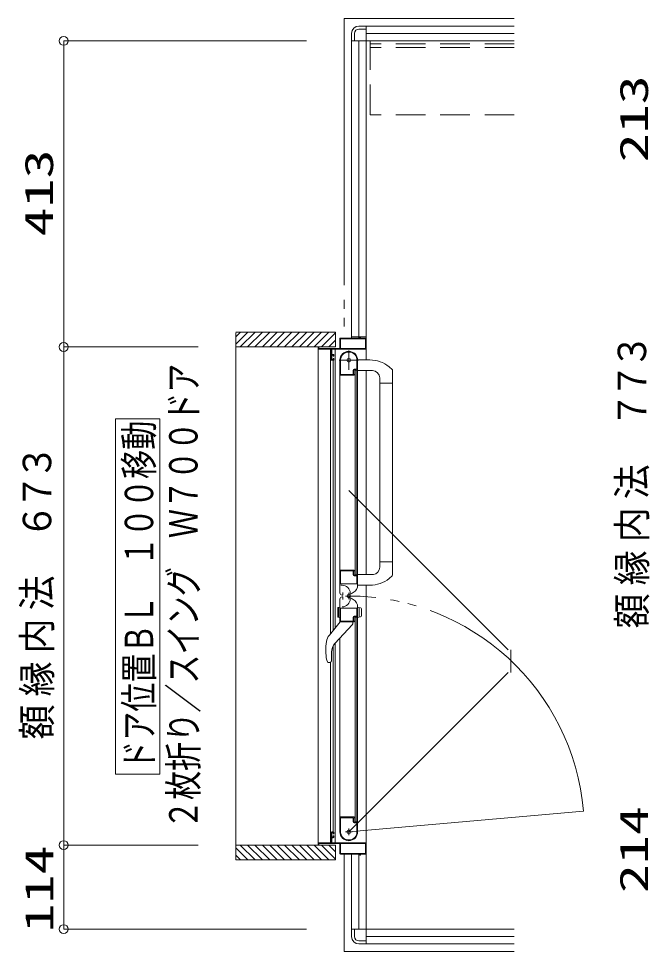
# Model space of a CAD drawing. Units: millimetres on the paper. Extents: x -305 to 305, y -152 to 152.
# Drawn here: x -140.9 to -98.3, y 23.6 to 86.6 of the extents above; entities that cross this region are included whole.
import ezdxf
from ezdxf.enums import TextEntityAlignment as Align

# ---------------------------------------------------------------- set-up
doc = ezdxf.new("R2010")
doc.units = ezdxf.units.MM
for name, pattern in [('DASHED2', [3, 2, -1]), ('LONG_CHAIN', [21, 18, -1, 1, -1]), ('LONG_DOUBLE_CHAIN', [21.8, 18, -1, 0.6, -0.6, 0.6, -1])]:
    doc.linetypes.add(name, pattern=pattern)
doc.layers.add('0-0_0', color=7, linetype='Continuous', lineweight=9)
doc.layers.add('0-1_VIEW0001', color=7, linetype='Continuous', lineweight=9)
doc.styles.add('ＭＳ ゴシック', font='')
doc.styles.get('ＭＳ ゴシック').set_extended_font_data('MS Gothic')

# ---------------------------------------------------------------- blocks, each defined once
blk = doc.blocks.new('_ORIGIN')
at = {"layer": '0-0_0'}
blk.add_line((0, 0), (-1, 0), dxfattribs=at)
blk.add_circle((0, 0), 0.5, dxfattribs=at)

msp = doc.modelspace()

# ---------------------------------------------------------------- linework, layer by layer
at = {"layer": '0-1_VIEW0001', "linetype": 'LONG_DOUBLE_CHAIN'}
for p, q in [((-118.934, 86.573), (-118.934, 64.998)), ((-107.434, 86.573), (-118.934, 86.573)), ((-118.619, 54.695), (-107.859, 43.934)), ((-107.659, 43.934), (-107.659, 42.408)), ((-118.619, 31.648), (-107.859, 42.408)), ((-102.755, 33.036), (-118.619, 31.648)), ((-118.934, 30.148), (-118.934, 23.573)), ((-107.434, 23.573), (-118.934, 23.573))]:
    msp.add_line(p, q, dxfattribs=at)
at = {"layer": '0-1_VIEW0001'}
for p, q in [((-117.434, 86.073), (-117.934, 86.073)), ((-117.934, 85.873), (-117.434, 85.873)), ((-117.434, 86.073), (-107.434, 86.073)), ((-117.434, 64.948), (-117.434, 86.073)), ((-107.434, 86.073), (-117.434, 86.073)), ((-117.434, 86.073), (-117.434, 85.673)), ((-121.474, 85.073), (-137.882, 85.073)), ((-118.434, 85.073), (-118.434, 85.573)), ((-118.434, 64.998), (-118.434, 85.073)), ((-118.434, 85.073), (-107.434, 85.073)), ((-118.434, 85.073), (-118.434, 64.998)), ((-118.034, 85.073), (-118.434, 85.073)), ((-118.234, 85.073), (-118.234, 85.573)), ((-117.934, 64.998), (-117.934, 85.073)), ((-117.434, 85.573), (-107.434, 85.573)), ((-137.882, 84.473), (-137.882, 64.998)), ((-126.259, 65.398), (-119.509, 65.398)), ((-126.259, 64.583), (-125.444, 65.398)), ((-126.259, 65.078), (-125.939, 65.398)), ((-126.259, 65.347), (-126.259, 29.748)), ((-125.949, 64.398), (-124.949, 65.398)), ((-125.454, 64.398), (-124.454, 65.398)), ((-124.959, 64.398), (-123.959, 65.398)), ((-124.459, 64.398), (-123.459, 65.398)), ((-123.959, 64.398), (-122.959, 65.398)), ((-123.459, 64.398), (-122.459, 65.398)), ((-122.959, 64.398), (-121.959, 65.398)), ((-122.459, 64.398), (-121.459, 65.398)), ((-121.959, 64.398), (-120.959, 65.398)), ((-121.459, 64.398), (-120.459, 65.398)), ((-120.959, 64.398), (-119.959, 65.398)), ((-120.459, 64.398), (-119.509, 65.348)), ((-119.509, 64.399), (-119.509, 65.398)), ((-119.234, 64.948), (-119.234, 64.313)), ((-119.189, 64.938), (-119.189, 64.313)), ((-117.889, 64.998), (-119.184, 64.998)), ((-117.494, 64.953), (-119.174, 64.953)), ((-118.434, 65.073), (-117.434, 65.073)), ((-117.874, 65.063), (-117.874, 65.013)), ((-117.844, 65.073), (-117.864, 65.073)), ((-117.834, 65.013), (-117.834, 65.063)), ((-117.484, 64.998), (-117.819, 64.998)), ((-117.479, 64.313), (-117.479, 64.938)), ((-117.434, 64.95), (-117.434, 63.524)), ((-128.799, 64.398), (-137.882, 64.398)), ((-126.259, 64.398), (-119.509, 64.398)), ((-120.684, 64.383), (-120.684, 64.263)), ((-120.634, 64.313), (-120.634, 64.383)), ((-119.249, 64.298), (-120.619, 64.298)), ((-119.959, 64.398), (-119.509, 64.848)), ((-119.174, 64.298), (-117.494, 64.298)), ((-137.882, 63.798), (-137.882, 31.348)), ((-120.684, 30.898), (-120.684, 64.248)), ((-120.669, 64.248), (-119.834, 64.248)), ((-119.857, 45.019), (-119.857, 64.248)), ((-119.819, 64.233), (-119.819, 63.548)), ((-119.769, 63.913), (-119.769, 64.233)), ((-119.769, 63.568), (-119.769, 63.838)), ((-119.754, 64.248), (-117.459, 64.248)), ((-119.669, 63.898), (-119.754, 63.898)), ((-119.754, 63.853), (-119.684, 63.853)), ((-119.669, 63.838), (-119.669, 63.793)), ((-119.654, 63.778), (-119.634, 63.778)), ((-119.619, 63.793), (-119.619, 63.848)), ((-119.541, 45.403), (-119.541, 64.248)), ((-119.769, 63.498), (-119.669, 63.498)), ((-119.684, 63.553), (-119.754, 63.553)), ((-119.681, 45.233), (-119.681, 63.498)), ((-119.669, 63.613), (-119.669, 63.568)), ((-119.634, 63.628), (-119.654, 63.628)), ((-119.619, 63.548), (-119.619, 63.613)), ((-119.219, 63.499), (-119.219, 49.323)), ((-119.169, 63.572), (-119.169, 62.558)), ((-118.064, 62.968), (-118.064, 63.498)), ((-118.019, 62.513), (-118.019, 63.498)), ((-117.191, 63.523), (-118.009, 63.526)), ((-115.896, 63.061), (-115.697, 62.877)), ((-119.209, 62.498), (-118.268, 62.498)), ((-119.159, 62.548), (-118.339, 62.548)), ((-118.329, 62.558), (-118.329, 62.818)), ((-118.284, 62.573), (-118.284, 62.798)), ((-118.255, 62.505), (-118.246, 62.52)), ((-118.254, 62.893), (-118.139, 62.893)), ((-118.244, 62.527), (-118.244, 62.533)), ((-118.234, 62.848), (-118.109, 62.848)), ((-118.184, 62.823), (-118.084, 62.823)), ((-118.184, 48.998), (-118.184, 62.823)), ((-118.084, 48.998), (-118.084, 62.823)), ((-118.082, 62.52), (-118.073, 62.505)), ((-118.061, 62.498), (-118.034, 62.498)), ((-118.034, 49.323), (-118.034, 62.498)), ((-117.024, 62.803), (-118.019, 62.803)), ((-117.434, 62.798), (-117.434, 49.024)), ((-115.669, 61.948), (-115.669, 62.808)), ((-116.524, 61.948), (-116.524, 62.303)), ((-116.524, 61.948), (-115.669, 61.948)), ((-116.519, 61.948), (-116.519, 49.874)), ((-115.669, 61.948), (-115.669, 49.012)), ((-131.377, 59.548), (-134.377, 59.548)), ((-134.377, 35.548), (-134.377, 59.548)), ((-131.377, 35.548), (-131.377, 59.548)), ((-116.524, 49.874), (-116.524, 49.519)), ((-116.524, 49.874), (-115.669, 49.874)), ((-119.219, 49.354), (-119.219, 47.784)), ((-119.219, 49.323), (-118.268, 49.323)), ((-119.169, 49.263), (-119.169, 48.403)), ((-118.344, 49.273), (-119.159, 49.273)), ((-118.329, 49.008), (-118.329, 49.258)), ((-118.284, 49.023), (-118.284, 49.248)), ((-118.246, 49.302), (-118.255, 49.316)), ((-118.244, 49.288), (-118.244, 49.294)), ((-118.073, 49.316), (-118.082, 49.302)), ((-118.034, 49.323), (-118.061, 49.323)), ((-118.019, 49.308), (-118.019, 48.322)), ((-118.139, 48.933), (-118.254, 48.933)), ((-118.109, 48.973), (-118.234, 48.973)), ((-118.084, 48.998), (-118.184, 48.998)), ((-118.064, 48.408), (-118.064, 48.858)), ((-116.955, 49.024), (-118.009, 49.024)), ((-115.894, 48.761), (-115.697, 48.944)), ((-119.159, 48.393), (-118.079, 48.393)), ((-119.145, 48.303), (-119.065, 48.303)), ((-117.191, 48.298), (-118.009, 48.296)), ((-117.434, 48.298), (-117.434, 30.198)), ((-117.434, 24.073), (-117.434, 48.298)), ((-119.219, 45.793), (-119.219, 47.363)), ((-119.069, 47.633), (-119.039, 47.633)), ((-119.069, 47.513), (-119.039, 47.513)), ((-119.014, 47.658), (-119.014, 47.808)), ((-119.014, 47.488), (-119.014, 47.338)), ((-118.525, 47.763), (-118.525, 47.383)), ((-118.449, 47.727), (-118.319, 47.802)), ((-118.449, 47.419), (-118.319, 47.344)), ((-119.369, 46.756), (-119.369, 46.19)), ((-119.319, 46.149), (-119.319, 46.796)), ((-119.169, 45.883), (-119.169, 46.743)), ((-119.159, 46.753), (-118.079, 46.753)), ((-118.064, 46.738), (-118.064, 46.288)), ((-118.019, 45.838), (-118.019, 46.824)), ((-118.019, 46.823), (-117.825, 46.77)), ((-117.919, 46.149), (-117.919, 46.796)), ((-117.769, 46.698), (-117.769, 46.247)), ((-119.219, 46.123), (-119.343, 46.156)), ((-118.329, 46.138), (-118.329, 45.888)), ((-118.284, 46.123), (-118.284, 45.898)), ((-118.139, 46.213), (-118.254, 46.213)), ((-118.109, 46.173), (-118.234, 46.173)), ((-118.184, 46.148), (-118.184, 32.323)), ((-118.084, 46.148), (-118.184, 46.148)), ((-118.084, 46.148), (-118.084, 32.323)), ((-118.019, 46.123), (-117.825, 46.175)), ((-119.932, 44.928), (-119.194, 45.823)), ((-118.373, 45.661), (-119.551, 44.373)), ((-118.268, 45.823), (-119.209, 45.823)), ((-118.344, 45.873), (-119.159, 45.873)), ((-118.344, 45.823), (-118.344, 45.732)), ((-118.246, 45.845), (-118.255, 45.83)), ((-118.244, 45.858), (-118.244, 45.852)), ((-118.073, 45.83), (-118.082, 45.845)), ((-118.034, 45.823), (-118.061, 45.823)), ((-118.034, 45.823), (-118.034, 32.648)), ((-119.219, 31.648), (-119.219, 44.736)), ((-119.681, 31.648), (-119.681, 44.188)), ((-119.541, 30.898), (-119.541, 44.385)), ((-119.778, 43.789), (-119.778, 43.27)), ((-120.112, 43.236), (-120.068, 43.121)), ((-120.041, 43.087), (-120.068, 43.121)), ((-120.041, 43.087), (-120.04, 43.086)), ((-119.916, 43.073), (-119.998, 43.073)), ((-119.857, 30.898), (-119.857, 43.073)), ((-119.84, 43.109), (-119.841, 43.106)), ((-131.377, 35.548), (-134.377, 35.548)), ((-119.209, 32.648), (-118.268, 32.648)), ((-119.169, 31.574), (-119.169, 32.588)), ((-119.159, 32.598), (-118.339, 32.598)), ((-118.329, 32.588), (-118.329, 32.328)), ((-118.284, 32.573), (-118.284, 32.348)), ((-118.255, 32.641), (-118.246, 32.627)), ((-118.254, 32.253), (-118.139, 32.253)), ((-118.244, 32.619), (-118.244, 32.613)), ((-118.234, 32.298), (-118.109, 32.298)), ((-118.184, 32.323), (-118.084, 32.323)), ((-118.082, 32.627), (-118.073, 32.641)), ((-118.064, 32.178), (-118.064, 31.648)), ((-118.061, 32.648), (-118.034, 32.648)), ((-118.019, 32.633), (-118.019, 31.648)), ((-119.819, 30.913), (-119.819, 31.598)), ((-119.769, 31.648), (-119.669, 31.648)), ((-119.769, 31.578), (-119.769, 31.308)), ((-119.684, 31.593), (-119.754, 31.593)), ((-119.669, 31.533), (-119.669, 31.578)), ((-119.634, 31.518), (-119.654, 31.518)), ((-119.619, 31.598), (-119.619, 31.533)), ((-120.684, 30.763), (-120.684, 30.883)), ((-120.669, 30.898), (-119.834, 30.898)), ((-119.769, 31.233), (-119.769, 30.913)), ((-119.754, 31.293), (-119.684, 31.293)), ((-119.669, 31.248), (-119.754, 31.248)), ((-119.754, 30.898), (-117.459, 30.898)), ((-119.669, 31.308), (-119.669, 31.353)), ((-119.654, 31.368), (-119.634, 31.368)), ((-119.619, 31.353), (-119.619, 31.298)), ((-128.799, 30.748), (-137.883, 30.748)), ((-128.799, 30.748), (-137.882, 30.748)), ((-126.259, 30.748), (-119.509, 30.748)), ((-126.259, 30.563), (-125.444, 29.748)), ((-125.949, 30.748), (-124.949, 29.748)), ((-125.454, 30.748), (-124.454, 29.748)), ((-124.959, 30.748), (-123.959, 29.748)), ((-124.459, 30.748), (-123.459, 29.748)), ((-123.959, 30.748), (-122.959, 29.748)), ((-123.459, 30.748), (-122.459, 29.748)), ((-122.959, 30.748), (-121.959, 29.748)), ((-122.459, 30.748), (-121.459, 29.748)), ((-121.959, 30.748), (-120.959, 29.748)), ((-121.459, 30.748), (-120.459, 29.748)), ((-120.959, 30.748), (-119.959, 29.748)), ((-120.634, 30.833), (-120.634, 30.763)), ((-119.249, 30.848), (-120.619, 30.848)), ((-120.459, 30.748), (-119.509, 29.798)), ((-119.959, 30.748), (-119.509, 30.298)), ((-119.234, 30.198), (-119.234, 30.833)), ((-119.189, 30.208), (-119.189, 30.833)), ((-119.174, 30.848), (-117.494, 30.848)), ((-117.479, 30.833), (-117.479, 30.208)), ((-137.883, 25.673), (-137.883, 30.148)), ((-126.259, 30.068), (-125.939, 29.748)), ((-117.889, 30.148), (-119.184, 30.148)), ((-117.494, 30.193), (-119.174, 30.193)), ((-118.434, 25.073), (-118.434, 30.148)), ((-118.434, 30.148), (-118.434, 25.073)), ((-117.934, 25.073), (-117.934, 30.148)), ((-117.874, 30.083), (-117.874, 30.133)), ((-117.844, 30.073), (-117.864, 30.073)), ((-117.834, 30.133), (-117.834, 30.083)), ((-117.484, 30.148), (-117.819, 30.148)), ((-121.474, 25.073), (-137.883, 25.073)), ((-118.434, 25.073), (-107.434, 25.073)), ((-118.034, 25.073), (-118.434, 25.073)), ((-118.434, 25.073), (-118.434, 24.573)), ((-118.234, 25.073), (-118.234, 24.573)), ((-117.434, 24.573), (-107.434, 24.573)), ((-117.934, 24.273), (-117.434, 24.273)), ((-117.434, 24.073), (-117.934, 24.073)), ((-117.434, 24.073), (-117.434, 24.473)), ((-117.434, 24.073), (-107.434, 24.073)), ((-107.434, 24.073), (-117.434, 24.073))]:
    msp.add_line(p, q, dxfattribs=at)
at = {"layer": '0-1_VIEW0001', "color": 6, "linetype": 'DASHED2'}
for p, q in [((-117.184, 80.123), (-117.184, 85.073)), ((-107.434, 84.873), (-117.184, 84.873)), ((-107.434, 84.623), (-117.184, 84.623)), ((-107.434, 80.073), (-117.184, 80.073))]:
    msp.add_line(p, q, dxfattribs=at)
at = {"layer": '0-1_VIEW0001', "linetype": 'LONG_CHAIN'}
for p, q in [((-118.619, 62.848), (-118.619, 64.148)), ((-117.969, 63.498), (-119.269, 63.498)), ((-118.832, 47.573), (-118.44, 47.573)), ((-118.619, 47.786), (-118.619, 47.361)), ((-118.849, 31.648), (-118.389, 31.648)), ((-118.619, 31.418), (-118.619, 31.878))]:
    msp.add_line(p, q, dxfattribs=at)
at = {"layer": '0-1_VIEW0001', "color": 5}
msp.add_line((-119.509, 30.748), (-126.259, 30.748), dxfattribs=at)
at = {"layer": '0-1_VIEW0001'}
for points in [[(-119.219, 46.123), (-119.219, 46.823), (-119.343, 46.789)], [(-119.998, 43.073), (-120, 43.073), (-120.002, 43.074), (-120.005, 43.074), (-120.007, 43.074), (-120.009, 43.074), (-120.011, 43.075), (-120.013, 43.075), (-120.016, 43.076), (-120.018, 43.076), (-120.02, 43.076), (-120.022, 43.077), (-120.025, 43.078), (-120.027, 43.078), (-120.029, 43.079), (-120.031, 43.08), (-120.033, 43.081), (-120.035, 43.082), (-120.037, 43.084), (-120.039, 43.085), (-120.04, 43.086)], [(-119.839, 43.109), (-119.838, 43.11), (-119.838, 43.111), (-119.837, 43.112), (-119.836, 43.113), (-119.835, 43.114), (-119.834, 43.116), (-119.833, 43.117), (-119.831, 43.118), (-119.83, 43.12), (-119.829, 43.121), (-119.828, 43.122), (-119.827, 43.124), (-119.826, 43.125), (-119.825, 43.127), (-119.824, 43.128), (-119.823, 43.13), (-119.822, 43.131), (-119.821, 43.133), (-119.82, 43.135), (-119.818, 43.138), (-119.816, 43.141), (-119.814, 43.144), (-119.812, 43.147), (-119.81, 43.151), (-119.808, 43.154), (-119.806, 43.158), (-119.804, 43.161), (-119.802, 43.165), (-119.8, 43.169), (-119.799, 43.173), (-119.797, 43.177), (-119.796, 43.18), (-119.794, 43.184), (-119.793, 43.188), (-119.791, 43.192), (-119.79, 43.196), (-119.789, 43.2), (-119.787, 43.205), (-119.786, 43.209)], [(-119.786, 43.209), (-119.785, 43.213), (-119.784, 43.217), (-119.783, 43.221), (-119.782, 43.226), (-119.782, 43.23), (-119.781, 43.234), (-119.78, 43.238), (-119.78, 43.243), (-119.779, 43.247), (-119.779, 43.252), (-119.779, 43.254), (-119.778, 43.256), (-119.778, 43.258), (-119.778, 43.26), (-119.778, 43.262), (-119.778, 43.264), (-119.778, 43.267), (-119.778, 43.269), (-119.778, 43.271), (-119.778, 43.273)], [(-126.259, 29.748), (-119.509, 29.748), (-119.509, 30.749)]]:
    msp.add_lwpolyline(points, dxfattribs=at)
for centre, radius in [((-118.619, 63.498), 0.125), ((-118.619, 47.573), 0.113), ((-118.619, 31.648), 0.125)]:
    msp.add_circle(centre, radius, dxfattribs=at)
for centre, radius, start, end in [((-117.934, 85.573), 0.5, 90, 180), ((-117.934, 85.573), 0.3, 90, 180), ((-119.184, 64.948), 0.05, 90, 180), ((-119.174, 64.938), 0.015, 90, 180), ((-117.889, 65.013), 0.015, 270, 0), ((-117.864, 65.063), 0.01, 90, 180), ((-117.844, 65.063), 0.01, 0, 90), ((-117.819, 65.013), 0.015, 180, 270), ((-117.494, 64.938), 0.015, 0, 90), ((-117.484, 64.948), 0.05, 0, 90), ((-120.669, 64.383), 0.015, 90, 180), ((-120.669, 64.263), 0.015, 180, 270), ((-120.649, 64.383), 0.015, 0, 90), ((-120.619, 64.313), 0.015, 180, 270), ((-119.249, 64.313), 0.015, 270, 0), ((-119.174, 64.313), 0.015, 180, 270), ((-117.494, 64.313), 0.015, 270, 0), ((-117.459, 64.273), 0.025, 270, 0), ((-119.834, 64.233), 0.015, 0, 90), ((-119.754, 64.233), 0.015, 90, 180), ((-119.754, 63.913), 0.015, 180, 270), ((-119.754, 63.838), 0.015, 90, 180), ((-119.684, 63.838), 0.015, 0, 90), ((-119.669, 63.848), 0.05, 0, 90), ((-119.654, 63.793), 0.015, 180, 270), ((-119.634, 63.793), 0.015, 270, 0), ((-118.619, 63.498), 0.6, 0, 180), ((-118.619, 63.498), 0.555, 0, 172.23293), ((-119.769, 63.548), 0.05, 180, 270), ((-119.754, 63.568), 0.015, 180, 270), ((-119.684, 63.568), 0.015, 270, 0), ((-119.654, 63.613), 0.015, 90, 180), ((-119.669, 63.548), 0.05, 270, 0), ((-119.634, 63.613), 0.015, 0, 90), ((-119.159, 63.572), 0.01, 172.23293, 180), ((-117.199, 61.453), 2.07, 50.97582, 89.8), ((-119.209, 62.508), 0.01, 180, 270), ((-119.159, 62.558), 0.01, 180, 270), ((-118.339, 62.558), 0.01, 270, 0), ((-118.254, 62.818), 0.075, 90, 180), ((-118.234, 62.798), 0.05, 90, 180), ((-118.259, 62.573), 0.025, 180, 270), ((-118.268, 62.513), 0.015, 270, 329.03624), ((-118.259, 62.533), 0.015, 0, 90), ((-118.259, 62.527), 0.015, 329.03624, 0), ((-118.139, 62.968), 0.075, 270, 0), ((-118.109, 62.823), 0.025, 0, 90), ((-118.069, 62.527), 0.015, 180, 210.96376), ((-118.061, 62.513), 0.015, 210.96376, 270), ((-118.034, 62.513), 0.015, 270, 0), ((-117.024, 62.303), 0.5, 0, 90), ((-115.769, 62.808), 0.1, 0, 43.47243), ((-119.209, 49.313), 0.01, 90, 180), ((-119.159, 49.263), 0.01, 90, 180), ((-118.344, 49.258), 0.015, 0, 90), ((-118.259, 49.248), 0.025, 90, 180), ((-118.268, 49.308), 0.015, 30.96376, 90), ((-118.259, 49.288), 0.015, 270, 0), ((-118.259, 49.294), 0.015, 0, 30.96376), ((-118.069, 49.294), 0.015, 149.03624, 180), ((-118.061, 49.308), 0.015, 90, 149.03624), ((-118.034, 49.308), 0.015, 0, 90), ((-117.024, 49.519), 0.5, 277.95562, 0), ((-118.254, 49.008), 0.075, 180, 270), ((-118.234, 49.023), 0.05, 180, 270), ((-118.139, 48.858), 0.075, 0, 90), ((-118.109, 48.998), 0.025, 270, 0), ((-117.199, 50.368), 2.07, 270.2, 309.05814), ((-115.769, 49.013), 0.1, 316.52757, 0), ((-119.159, 48.403), 0.01, 180, 270), ((-119.065, 47.763), 0.54, 0, 90), ((-118.619, 48.322), 0.6, 300, 0), ((-118.079, 48.408), 0.015, 270, 0), ((-119.069, 47.783), 0.15, 180, 270), ((-119.069, 47.363), 0.15, 90, 180), ((-119.065, 47.383), 0.54, 270, 0), ((-119.039, 47.658), 0.025, 270, 0), ((-119.039, 47.488), 0.025, 0, 90), ((-118.619, 46.824), 0.6, 0, 60), ((-119.334, 46.756), 0.035, 105, 180), ((-119.159, 46.743), 0.01, 90, 180), ((-118.079, 46.738), 0.015, 0, 90), ((-117.844, 46.698), 0.075, 0, 75), ((-119.334, 46.19), 0.035, 180, 255), ((-118.254, 46.138), 0.075, 90, 180), ((-118.234, 46.123), 0.05, 90, 180), ((-118.139, 46.288), 0.075, 270, 0), ((-118.109, 46.148), 0.025, 0, 90), ((-117.844, 46.247), 0.075, 285, 0), ((-119.209, 45.833), 0.01, 180, 270), ((-119.159, 45.883), 0.01, 180, 270), ((-118.444, 45.732), 0.1, 317.56377, 0), ((-118.344, 45.888), 0.015, 270, 0), ((-118.259, 45.898), 0.025, 180, 270), ((-118.268, 45.838), 0.015, 270, 329.03624), ((-118.259, 45.858), 0.015, 0, 90), ((-118.259, 45.852), 0.015, 329.03624, 0), ((-118.069, 45.852), 0.015, 180, 210.96376), ((-118.061, 45.838), 0.015, 210.96376, 270), ((-118.034, 45.838), 0.015, 270, 0), ((-119.238, 44.355), 0.9, 140.5, 170.71156), ((-116.504, 43.908), 3.67, 170.71156, 190.5453), ((-118.913, 43.789), 0.865, 137.56377, 180), ((-119.916, 43.173), 0.1, 270, 318.18968), ((-119.209, 32.638), 0.01, 90, 180), ((-119.159, 32.588), 0.01, 90, 180), ((-118.339, 32.588), 0.01, 0, 90), ((-118.254, 32.328), 0.075, 180, 270), ((-118.259, 32.573), 0.025, 90, 180), ((-118.234, 32.348), 0.05, 180, 270), ((-118.268, 32.633), 0.015, 30.96376, 90), ((-118.259, 32.613), 0.015, 270, 0), ((-118.259, 32.619), 0.015, 0, 30.96376), ((-118.139, 32.178), 0.075, 0, 90), ((-118.109, 32.323), 0.025, 270, 0), ((-118.069, 32.619), 0.015, 149.03624, 180), ((-118.061, 32.633), 0.015, 90, 149.03624), ((-118.034, 32.633), 0.015, 0, 90), ((-119.769, 31.598), 0.05, 90, 180), ((-119.754, 31.578), 0.015, 90, 180), ((-119.684, 31.578), 0.015, 0, 90), ((-119.669, 31.598), 0.05, 0, 90), ((-119.654, 31.533), 0.015, 180, 270), ((-119.634, 31.533), 0.015, 270, 0), ((-119.204, 31.748), 0.015, 177.30646, 180), ((-118.619, 31.648), 0.6, 180, 0), ((-118.619, 31.648), 0.555, 187.76707, 0), ((-119.159, 31.574), 0.01, 180, 187.76707), ((-120.669, 30.883), 0.015, 90, 180), ((-119.834, 30.913), 0.015, 270, 0), ((-119.754, 31.308), 0.015, 180, 270), ((-119.754, 31.233), 0.015, 90, 180), ((-119.754, 30.913), 0.015, 180, 270), ((-119.684, 31.308), 0.015, 270, 0), ((-119.654, 31.353), 0.015, 90, 180), ((-119.669, 31.298), 0.05, 270, 0), ((-119.634, 31.353), 0.015, 0, 90), ((-117.459, 30.873), 0.025, 0, 90), ((-120.669, 30.763), 0.015, 180, 270), ((-120.649, 30.763), 0.015, 270, 0), ((-120.619, 30.833), 0.015, 90, 180), ((-119.249, 30.833), 0.015, 0, 90), ((-119.174, 30.833), 0.015, 90, 180), ((-117.494, 30.833), 0.015, 0, 90), ((-119.184, 30.198), 0.05, 180, 270), ((-119.174, 30.208), 0.015, 180, 270), ((-117.889, 30.133), 0.015, 0, 90), ((-117.864, 30.083), 0.01, 180, 270), ((-117.844, 30.083), 0.01, 270, 0), ((-117.819, 30.133), 0.015, 90, 180), ((-117.494, 30.208), 0.015, 270, 0), ((-117.484, 30.198), 0.05, 270, 0), ((-117.934, 24.573), 0.5, 180, 270), ((-117.934, 24.573), 0.3, 180, 270)]:
    msp.add_arc(centre, radius, start, end, dxfattribs=at)
at = {"layer": '0-1_VIEW0001', "color": 6, "linetype": 'DASHED2'}
msp.add_arc((-117.134, 80.123), 0.05, 180, 270, dxfattribs=at)
at = {"layer": '0-1_VIEW0001', "linetype": 'LONG_DOUBLE_CHAIN'}
msp.add_arc((-118.619, 31.648), 15.925, 5, 90, dxfattribs=at)

# ---------------------------------------------------------------- block references
at = {"layer": '0-1_VIEW0001', "xscale": 0.6, "yscale": 0.6}
for p, rotation in [((-137.882, 85.073), 90), ((-137.882, 64.398), 270), ((-137.882, 64.398), 90), ((-137.883, 30.748), 90), ((-137.882, 30.748), 270), ((-137.883, 25.073), 270)]:
    msp.add_blockref('_ORIGIN', p, dxfattribs=dict(at, rotation=rotation))

# ---------------------------------------------------------------- texts
at = {"layer": '0-1_VIEW0001', "style": 'ＭＳ ゴシック'}
for s, width, p in [('213', 1.5, (-97.822, 76.864)), ('413', 1.5, (-138.021, 71.858)), ('３', 0.9, (-97.949, 62.929)), ('２枚折り／スイング\u3000Ｗ７００ドア', 0.75, (-128.26, 31.833)), ('７', 0.9, (-97.949, 60.941)), ('７', 0.9, (-97.949, 58.953)), ('ドア位置ＢＬ\u3000１００移動', 0.75, (-131.258, 35.833)), ('３', 0.9, (-138.148, 55.424)), ('法', 0.9, (-97.949, 54.113)), ('７', 0.9, (-138.148, 53.436)), ('６', 0.9, (-138.148, 51.448)), ('内', 0.9, (-97.949, 51.205)), ('縁', 0.9, (-97.949, 48.297)), ('法', 0.9, (-138.148, 46.608)), ('額', 0.9, (-97.949, 45.389)), ('内', 0.9, (-138.148, 43.7)), ('縁', 0.9, (-138.148, 40.792)), ('額', 0.9, (-138.148, 37.884)), ('214', 1.5, (-97.822, 27.503)), ('114', 1.5, (-138.013, 24.84))]:
    msp.add_text(s, height=1.921, rotation=90, dxfattribs=dict(at, width=width)).set_placement(p, align=Align.BOTTOM_LEFT)

doc.saveas('drawing.dxf')
